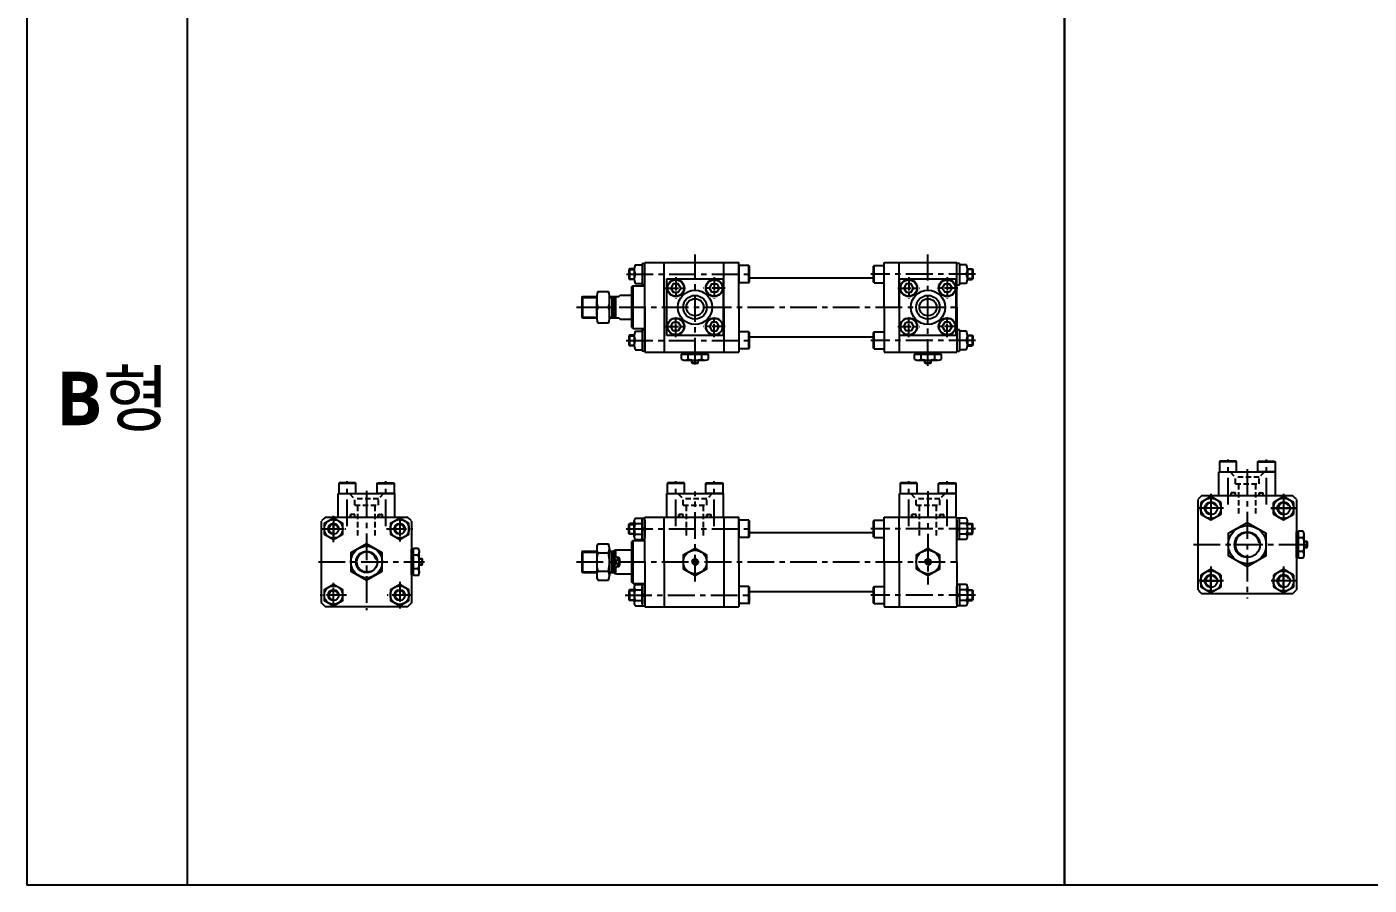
# Model space of a CAD drawing. Extents: x -819 to 8197, y 0 to 4058.
# Drawn here: x 0 to 1256, y 2266 to 3069 of the extents above; entities that cross this region are included whole.
import ezdxf

# ---------------------------------------------------------------- set-up
doc = ezdxf.new("R2010")
doc.units = 0
doc.header["$LTSCALE"] = 10
doc.header["$MEASUREMENT"] = 0
for name, pattern in [('CENTER', [2, 1.25, -0.25, 0.25, -0.25]), ('CENTERX2', [4, 2.5, -0.5, 0.5, -0.5]), ('HIDDENX2', [0.75, 0.5, -0.25])]:
    doc.linetypes.add(name, pattern=pattern)
doc.layers.get('0').update_dxf_attribs({"linetype": 'CONTINUOUS'})
for name, color, linetype in [('CEN', 1, 'CENTERX2'), ('CENTER', 1, 'CENTER'), ('DIM', 2, 'CONTINUOUS'), ('HID', 2, 'HIDDENX2'), ('ML', 7, 'CONTINUOUS')]:
    doc.layers.add(name, color=color, linetype=linetype)
doc.styles.add('문자', font='romans.shx')

msp = doc.modelspace()

# ---------------------------------------------------------------- linework, layer by layer
for p, q in [((0, 4058.1), (0, 2266.1)), ((150, 4058.1), (150, 2266.1)), ((971, 2266.1), (971, 4058.1)), ((971, 3908.1), (971, 2266.1)), ((622.3, 2754.9), (622.3, 2757.4)), ((622.3, 2754.9), (622.8, 2754.4)), ((622.3, 2754.9), (628.3, 2754.9)), ((622.8, 2754.4), (627.8, 2754.4)), ((628.3, 2754.9), (627.8, 2754.4)), ((628.3, 2754.9), (628.3, 2757.4)), ((840.3, 2754.9), (840.3, 2757.4)), ((840.3, 2754.9), (840.8, 2754.4)), ((840.3, 2754.9), (846.3, 2754.9)), ((840.8, 2754.4), (845.8, 2754.4)), ((846.3, 2754.9), (845.8, 2754.4)), ((846.3, 2754.9), (846.3, 2757.4)), ((1198, 2587.7), (1195.5, 2587.7)), ((1198, 2581.7), (1198, 2587.7)), ((1198, 2587.7), (1198.5, 2587.2)), ((1198, 2581.7), (1195.5, 2581.7)), ((1198, 2581.7), (1198.5, 2582.2)), ((1198.5, 2582.2), (1198.5, 2587.2)), ((369.8, 2571.5), (367.3, 2571.5)), ((369.8, 2565.5), (367.3, 2565.5)), ((369.8, 2565.5), (369.8, 2571.5)), ((369.8, 2571.5), (370.3, 2571)), ((369.8, 2565.5), (370.3, 2566)), ((370.3, 2566), (370.3, 2571)), ((5324, 2266.1), (0, 2266.1))]:
    msp.add_line(p, q)
at = {"color": 7, "linetype": 'Continuous'}
for p, q in [((613.3, 2764.8), (637.3, 2764.8)), ((613.3, 2762.8), (613.3, 2764.8)), ((625.3, 2764.8), (632.8, 2764.8)), ((637.3, 2762.8), (637.3, 2764.8)), ((831.3, 2764.8), (855.3, 2764.8)), ((831.3, 2762.8), (831.3, 2764.8)), ((843.3, 2764.8), (850.8, 2764.8)), ((855.3, 2762.8), (855.3, 2764.8)), ((612.6, 2758.4), (612.6, 2762.8)), ((612.6, 2762.8), (625.3, 2762.8)), ((615.8, 2757.4), (634.8, 2757.4)), ((619, 2758.4), (619, 2762.8)), ((625.3, 2762.8), (638, 2762.8)), ((631.7, 2758.4), (631.7, 2762.8)), ((638, 2758.4), (638, 2762.8)), ((830.6, 2758.4), (830.6, 2762.8)), ((830.6, 2762.8), (843.3, 2762.8)), ((833.8, 2757.4), (852.8, 2757.4)), ((837, 2758.4), (837, 2762.8)), ((843.3, 2762.8), (856, 2762.8)), ((849.7, 2758.4), (849.7, 2762.8)), ((856, 2758.4), (856, 2762.8)), ((1188.1, 2572.7), (1188.1, 2596.7)), ((1190.1, 2596.7), (1188.1, 2596.7)), ((1194.5, 2597.4), (1190.1, 2597.4)), ((1190.1, 2584.7), (1190.1, 2597.4)), ((1194.5, 2591.1), (1190.1, 2591.1)), ((1195.5, 2575.2), (1195.5, 2594.2)), ((359.9, 2556.5), (359.9, 2580.5)), ((361.9, 2580.5), (359.9, 2580.5)), ((366.3, 2581.2), (361.9, 2581.2)), ((361.9, 2568.5), (361.9, 2581.2)), ((367.3, 2558.9), (367.3, 2578)), ((1190.1, 2572), (1190.1, 2584.7)), ((1194.5, 2578.4), (1190.1, 2578.4)), ((366.3, 2574.8), (361.9, 2574.8)), ((361.9, 2555.8), (361.9, 2568.5)), ((1190.1, 2572.7), (1188.1, 2572.7)), ((1194.5, 2572), (1190.1, 2572)), ((361.9, 2556.5), (359.9, 2556.5)), ((366.3, 2562.1), (361.9, 2562.1)), ((366.3, 2555.8), (361.9, 2555.8))]:
    msp.add_line(p, q, dxfattribs=at)
for points in [[(614.3, 2562.1), (625.3, 2555.8), (636.3, 2562.1), (636.3, 2574.8), (625.3, 2581.2), (614.3, 2574.8)], [(832.3, 2562.1), (843.3, 2555.8), (854.3, 2562.1), (854.3, 2574.8), (843.3, 2581.2), (832.3, 2574.8)], [(624.5, 2570), (623.6, 2568.5), (624.5, 2567), (626.2, 2567), (627.1, 2568.5), (626.2, 2570)], [(842.5, 2570), (841.6, 2568.5), (842.5, 2567), (844.2, 2567), (845.1, 2568.5), (844.2, 2570)]]:
    msp.add_lwpolyline(points, close=True, dxfattribs=at)
for centre, radius in [((625.3, 2568.5), 11), ((843.3, 2568.5), 11), ((625.3, 2568.5), 2.5), ((843.3, 2568.5), 2.5)]:
    msp.add_circle(centre, radius, dxfattribs=at)
for centre, radius, start, end in [((615.8, 2763), 5.62, 235.6158, 270), ((615.8, 2763), 5.62, 235.6158, 304.3842), ((625.3, 2778.4), 21, 252.412, 270), ((625.3, 2778.4), 21, 270, 287.588), ((634.8, 2763), 5.62, 235.6158, 304.3842), ((833.8, 2763), 5.62, 235.6158, 270), ((833.8, 2763), 5.62, 235.6158, 304.3842), ((843.3, 2778.4), 21, 252.412, 270), ((843.3, 2778.4), 21, 270, 287.588), ((852.8, 2763), 5.62, 235.6158, 304.3842), ((1189.8, 2594.2), 5.62, 325.6158, 34.3842), ((1174.5, 2584.7), 21, 0, 17.588), ((361.7, 2578), 5.62, 325.6158, 34.3842), ((1174.5, 2584.7), 21, 342.412, 0), ((1189.8, 2575.2), 5.62, 325.6158, 34.3842), ((1189.8, 2575.2), 5.62, 325.6158, 0), ((346.3, 2568.5), 21, 0, 17.588), ((346.3, 2568.5), 21, 342.412, 0), ((361.7, 2558.9), 5.62, 325.6158, 34.3842), ((361.7, 2558.9), 5.62, 325.6158, 0)]:
    msp.add_arc(centre, radius, start, end, dxfattribs=at)
at = {"layer": 'CEN'}
for p, q in [((625.3, 2753.3), (625.3, 2856.3)), ((843.3, 2752), (843.3, 2856.3)), ((561.1, 2837.8), (678.9, 2837.8)), ((887.7, 2837.8), (789.8, 2837.8)), ((514.3, 2806.8), (874.1, 2806.8)), ((560.9, 2775.8), (678.9, 2775.8)), ((887.7, 2775.8), (789.8, 2775.8)), ((1124.1, 2622.3), (1124.1, 2664.3)), ((1160.1, 2622.3), (1160.1, 2664.3)), ((1142.1, 2655.3), (1142.1, 2534.4)), ((299.9, 2602), (299.9, 2644)), ((335.9, 2602), (335.9, 2644)), ((607.3, 2602), (607.3, 2644)), ((643.3, 2602), (643.3, 2644)), ((825.3, 2602), (825.3, 2644)), ((861.3, 2602), (861.3, 2644)), ((317.9, 2635.2), (317.9, 2523.5)), ((625.3, 2550.2), (625.3, 2634.5)), ((843.3, 2634.7), (843.3, 2547.4)), ((1108.1, 2632.4), (1108.1, 2606.1)), ((1176.1, 2632.4), (1176.1, 2606.1)), ((1176.1, 2632.4), (1176.1, 2606.1)), ((1120, 2618.7), (1096.5, 2618.7)), ((1164.2, 2618.7), (1187.6, 2618.7)), ((1188, 2618.7), (1164.5, 2618.7)), ((286.9, 2607.5), (286.9, 2591.4)), ((278.9, 2599.5), (294.9, 2599.5)), ((560.9, 2599.5), (678.9, 2599.5)), ((887.7, 2599.5), (789.8, 2599.5)), ((1091.8, 2584.7), (1199.6, 2584.7)), ((272.9, 2568.5), (372.1, 2568.5)), ((514.3, 2568.5), (874.1, 2568.5)), ((1108.1, 2564.4), (1108.1, 2538.1)), ((1176.1, 2564.4), (1176.1, 2538.1)), ((1120, 2550.7), (1096.5, 2550.7)), ((1098.7, 2550.7), (1117.5, 2550.7)), ((1108.1, 2541.3), (1108.1, 2560.1)), ((1188, 2550.7), (1164.5, 2550.7)), ((1185.5, 2550.7), (1166.7, 2550.7)), ((1176.1, 2541.3), (1176.1, 2560.1)), ((560, 2537.5), (678.9, 2537.5)), ((887.7, 2537.5), (789.8, 2537.5))]:
    msp.add_line(p, q, dxfattribs=at)
at = {"layer": 'CEN', "color": 1, "linetype": 'CENTER', "ltscale": 1.5}
for p, q in [((286.9, 2587.1), (286.9, 2611.8)), ((348.9, 2611.1), (348.9, 2587.8)), ((275.2, 2599.5), (298.6, 2599.5)), ((336.6, 2599.5), (361.2, 2599.5)), ((286.9, 2525.8), (286.9, 2549.1)), ((348.9, 2549.8), (348.9, 2525.1)), ((299.2, 2537.5), (274.6, 2537.5)), ((360.6, 2537.5), (337.2, 2537.5))]:
    msp.add_line(p, q, dxfattribs=at)
at = {"layer": 'CENTER'}
for p, q in [((607.3, 2834.9), (607.3, 2814.7)), ((643.3, 2834.9), (643.3, 2814.7)), ((825.3, 2834.9), (825.3, 2814.7)), ((861.3, 2834.9), (861.3, 2814.7)), ((597.2, 2824.8), (617.4, 2824.8)), ((653.4, 2824.8), (633.2, 2824.8)), ((815.2, 2824.8), (835.4, 2824.8)), ((871.4, 2824.8), (851.2, 2824.8)), ((597.2, 2788.8), (617.4, 2788.8)), ((607.3, 2778.7), (607.3, 2798.9)), ((653.4, 2788.8), (633.2, 2788.8)), ((643.3, 2778.7), (643.3, 2798.9)), ((815.2, 2788.8), (835.4, 2788.8)), ((825.3, 2778.7), (825.3, 2798.9)), ((871.4, 2788.8), (851.2, 2788.8)), ((861.3, 2778.7), (861.3, 2798.9))]:
    msp.add_line(p, q, dxfattribs=at)
at = {"layer": 'DIM'}
for p, q in [((563.3, 2842), (568.3, 2842)), ((885.3, 2842), (880.3, 2842)), ((563.3, 2833.5), (568.3, 2833.5)), ((885.3, 2833.5), (880.3, 2833.5)), ((519.3, 2816), (533.3, 2816)), ((545.3, 2816), (547.3, 2816)), ((547.3, 2816), (548.6, 2816.8)), ((519.3, 2797.5), (533.3, 2797.5)), ((545.3, 2797.5), (547.3, 2797.5)), ((547.3, 2797.5), (548.6, 2796.8)), ((563.3, 2780), (568.3, 2780)), ((885.3, 2780), (880.3, 2780)), ((563.3, 2771.5), (568.3, 2771.5)), ((885.3, 2771.5), (880.3, 2771.5)), ((622.8, 2754.4), (622.8, 2757.4)), ((627.8, 2754.4), (627.8, 2757.4)), ((840.8, 2754.4), (840.8, 2757.4)), ((845.8, 2754.4), (845.8, 2757.4)), ((563.3, 2603.7), (568.3, 2603.7)), ((885.3, 2603.7), (880.3, 2603.7)), ((563.3, 2595.2), (568.3, 2595.2)), ((885.3, 2595.2), (880.3, 2595.2)), ((519.3, 2577.7), (533.3, 2577.7)), ((545.3, 2577.7), (547.3, 2577.7)), ((547.3, 2577.7), (548.6, 2578.5)), ((1198.5, 2587.2), (1195.5, 2587.2)), ((1198.5, 2582.2), (1195.5, 2582.2)), ((370.3, 2571), (367.3, 2571)), ((370.3, 2566), (367.3, 2566)), ((549.3, 2563.9), (553.9, 2573)), ((553.9, 2563.9), (549.3, 2573)), ((519.3, 2559.2), (533.3, 2559.2)), ((545.3, 2559.2), (547.3, 2559.2)), ((547.3, 2559.2), (548.6, 2558.5)), ((563.3, 2541.7), (568.3, 2541.7)), ((885.3, 2541.7), (880.3, 2541.7)), ((563.3, 2533.2), (568.3, 2533.2)), ((885.3, 2533.2), (880.3, 2533.2))]:
    msp.add_line(p, q, dxfattribs=at)
for centre, radius, start, end in [((286.9, 2599.5), 4.25, 353.2437, 276.7563), ((348.9, 2599.5), 4.25, 353.2437, 276.7563), ((317.9, 2568.5), 9.25, 13.7579, 292.8554), ((286.9, 2537.5), 4.25, 353.2437, 276.7563), ((348.9, 2537.5), 4.25, 353.2437, 276.7563)]:
    msp.add_arc(centre, radius, start, end, dxfattribs=at)
at = {"layer": 'HID'}
for p, q in [((1126.1, 2652.7), (1131, 2647.8)), ((1158.1, 2652.7), (1153.2, 2647.8)), ((1153.2, 2647.8), (1131, 2647.8)), ((1131, 2641.7), (1131, 2647.8)), ((1131, 2641.7), (1131, 2647.8)), ((1131, 2641.7), (1153.2, 2641.7)), ((1134.1, 2613.7), (1134.1, 2641.7)), ((1150.1, 2613.7), (1150.1, 2641.7)), ((1153.2, 2641.7), (1153.2, 2647.8)), ((301.9, 2632.5), (306.8, 2627.6)), ((329, 2627.6), (306.8, 2627.6)), ((306.8, 2621.5), (306.8, 2627.6)), ((306.8, 2621.5), (306.8, 2627.6)), ((333.9, 2632.5), (329, 2627.6)), ((329, 2621.5), (329, 2627.6)), ((609.3, 2632.5), (614.2, 2627.6)), ((614.2, 2621.5), (614.2, 2627.6)), ((636.4, 2627.6), (614.2, 2627.6)), ((614.2, 2621.5), (614.2, 2627.6)), ((641.3, 2632.5), (636.4, 2627.6)), ((636.4, 2621.5), (636.4, 2627.6)), ((827.3, 2632.5), (832.2, 2627.6)), ((854.4, 2627.6), (832.2, 2627.6)), ((832.2, 2621.5), (832.2, 2627.6)), ((832.2, 2621.5), (832.2, 2627.6)), ((859.3, 2632.5), (854.4, 2627.6)), ((854.4, 2621.5), (854.4, 2627.6)), ((1127.1, 2630.7), (1127.1, 2633.1)), ((1131.1, 2633.1), (1127.1, 2633.1)), ((1131.1, 2630.7), (1131.1, 2633.1)), ((1153.1, 2633.1), (1157.1, 2633.1)), ((1153.1, 2630.7), (1153.1, 2633.1)), ((1157.1, 2630.7), (1157.1, 2633.1)), ((306.9, 2612.9), (302.9, 2612.9)), ((302.9, 2610.5), (302.9, 2612.9)), ((306.8, 2621.5), (329, 2621.5)), ((306.9, 2610.5), (306.9, 2612.9)), ((309.9, 2593.4), (309.9, 2621.5)), ((325.9, 2593.4), (325.9, 2621.5)), ((328.9, 2612.9), (332.9, 2612.9)), ((328.9, 2610.5), (328.9, 2612.9)), ((332.9, 2610.5), (332.9, 2612.9)), ((610.3, 2610.5), (610.3, 2612.9)), ((614.3, 2612.9), (610.3, 2612.9)), ((614.2, 2621.5), (636.4, 2621.5)), ((614.3, 2610.5), (614.3, 2612.9)), ((617.3, 2593.4), (617.3, 2621.5)), ((633.3, 2593.4), (633.3, 2621.5)), ((636.3, 2610.5), (636.3, 2612.9)), ((636.3, 2612.9), (640.3, 2612.9)), ((640.3, 2610.5), (640.3, 2612.9)), ((832.3, 2612.9), (828.3, 2612.9)), ((828.3, 2610.5), (828.3, 2612.9)), ((832.2, 2621.5), (854.4, 2621.5)), ((832.3, 2610.5), (832.3, 2612.9)), ((835.3, 2593.4), (835.3, 2621.5)), ((851.3, 2593.4), (851.3, 2621.5)), ((854.3, 2612.9), (858.3, 2612.9)), ((854.3, 2610.5), (854.3, 2612.9)), ((858.3, 2610.5), (858.3, 2612.9))]:
    msp.add_line(p, q, dxfattribs=at)
for centre, start, end in [((1128.3, 2631.9), 90, 270), ((1129.8, 2631.9), 270, 90), ((1154.3, 2631.9), 90, 270), ((1155.8, 2631.9), 270, 90), ((304.1, 2611.7), 90, 270), ((305.7, 2611.7), 270, 90), ((330.1, 2611.7), 90, 270), ((331.7, 2611.7), 270, 90), ((611.5, 2611.7), 90, 270), ((613.1, 2611.7), 270, 90), ((637.6, 2611.7), 90, 270), ((639.1, 2611.7), 270, 90), ((829.5, 2611.7), 90, 270), ((831.1, 2611.7), 270, 90), ((855.6, 2611.7), 90, 270), ((857.1, 2611.7), 270, 90)]:
    msp.add_arc(centre, 1.2, start, end, dxfattribs=at)
at = {"layer": 'ML'}
for p, q in [((564.1, 2842.8), (563.3, 2842)), ((563.3, 2842), (563.3, 2833.5)), ((568.3, 2842.8), (564.1, 2842.8)), ((564.1, 2842.8), (564.1, 2832.8)), ((568.3, 2842.1), (568.3, 2833.5)), ((569.3, 2846.5), (575.8, 2846.5)), ((575.8, 2847.8), (575.8, 2827.8)), ((575.8, 2847.8), (578.3, 2847.8)), ((575.8, 2845.8), (575.8, 2829.8)), ((578.3, 2848.8), (666.3, 2848.8)), ((578.3, 2806.8), (578.3, 2848.8)), ((578.3, 2806.8), (578.3, 2848.8)), ((578.3, 2764.8), (578.3, 2848.4)), ((578.3, 2829.8), (578.3, 2845.8)), ((596.3, 2806.8), (596.3, 2848.8)), ((652.3, 2806.8), (652.3, 2848.8)), ((666.3, 2806.8), (666.3, 2848.8)), ((666.3, 2845.8), (666.3, 2829.8)), ((675.7, 2845.8), (666.3, 2845.8)), ((675.7, 2829.8), (675.7, 2845.8)), ((675.7, 2845.8), (676.3, 2845.2)), ((676.3, 2830.4), (676.3, 2845.2)), ((792.9, 2845.8), (792.3, 2845.2)), ((792.3, 2830.4), (792.3, 2845.2)), ((792.9, 2845.8), (802.3, 2845.8)), ((792.9, 2829.8), (792.9, 2845.8)), ((802.3, 2848.8), (870.3, 2848.8)), ((802.3, 2806.8), (802.3, 2848.8)), ((816.3, 2806.8), (816.3, 2848.8)), ((870.3, 2806.8), (870.3, 2848.8)), ((872.8, 2847.8), (870.3, 2847.8)), ((870.3, 2829.8), (870.3, 2845.8)), ((872.8, 2847.8), (872.8, 2827.8)), ((879.3, 2846.5), (872.8, 2846.5)), ((872.8, 2845.8), (872.8, 2829.8)), ((880.3, 2842.8), (884.6, 2842.8)), ((880.3, 2842.1), (880.3, 2833.5)), ((884.6, 2842.8), (884.6, 2832.8)), ((884.6, 2842.8), (885.3, 2842)), ((885.3, 2842), (885.3, 2833.5)), ((563.3, 2833.5), (564.1, 2832.8)), ((568.3, 2832.8), (564.1, 2832.8)), ((566.3, 2825.8), (567.3, 2826.8)), ((567.3, 2826.8), (578.3, 2826.8)), ((567.3, 2786.8), (567.3, 2826.8)), ((569.3, 2837.8), (575.8, 2837.8)), ((569.3, 2829.1), (575.8, 2829.1)), ((578.3, 2827.8), (575.8, 2827.8)), ((598.8, 2780.3), (598.8, 2833.3)), ((598.8, 2833.3), (651.8, 2833.3)), ((651.8, 2780.3), (651.8, 2833.3)), ((651.8, 2833.3), (651.8, 2780.3)), ((675.7, 2829.8), (666.3, 2829.8)), ((675.7, 2829.8), (676.3, 2830.4)), ((676.3, 2834.3), (792.3, 2834.3)), ((792.9, 2829.8), (792.3, 2830.4)), ((792.9, 2829.8), (802.3, 2829.8)), ((816.8, 2833.3), (869.8, 2833.3)), ((816.8, 2780.3), (816.8, 2833.3)), ((869.8, 2833.3), (869.8, 2780.3)), ((869.8, 2780.3), (869.8, 2833.3)), ((870.3, 2827.8), (872.8, 2827.8)), ((879.3, 2837.8), (872.8, 2837.8)), ((879.3, 2829.1), (872.8, 2829.1)), ((880.3, 2832.8), (884.6, 2832.8)), ((885.3, 2833.5), (884.6, 2832.8)), ((520.1, 2816.8), (519.3, 2816)), ((519.3, 2816), (519.3, 2797.5)), ((520.1, 2816.8), (520.1, 2796.8)), ((520.1, 2816.8), (533.3, 2816.8)), ((533.3, 2799.4), (533.3, 2814.2)), ((534.3, 2821.5), (544.4, 2821.5)), ((545.3, 2816.8), (549.3, 2816.8)), ((545.3, 2797.4), (545.3, 2816.2)), ((547.3, 2816.8), (547.3, 2796.8)), ((549.3, 2816.8), (549.3, 2796.8)), ((549.3, 2816.8), (553.9, 2816.8)), ((550.8, 2816.8), (550.8, 2806.8)), ((553.9, 2816.8), (555.2, 2818)), ((555.2, 2818), (566.3, 2818)), ((566.3, 2787.8), (566.3, 2825.8)), ((534.3, 2806.8), (544.4, 2806.8)), ((550.8, 2806.8), (550.8, 2796.8)), ((578.3, 2806.8), (578.3, 2764.8)), ((578.3, 2806.8), (578.3, 2764.8)), ((596.3, 2806.8), (596.3, 2764.8)), ((652.3, 2806.8), (652.3, 2764.8)), ((666.3, 2806.8), (666.3, 2764.8)), ((802.3, 2806.8), (802.3, 2764.8)), ((816.3, 2806.8), (816.3, 2764.8)), ((870.3, 2806.8), (870.3, 2764.8)), ((520.1, 2796.8), (519.3, 2797.5)), ((520.1, 2796.8), (533.3, 2796.8)), ((534.3, 2792.1), (544.4, 2792.1)), ((545.3, 2796.8), (549.3, 2796.8)), ((549.3, 2796.8), (553.9, 2796.8)), ((553.9, 2796.8), (555.2, 2795.6)), ((555.2, 2795.6), (566.3, 2795.6)), ((564.1, 2780.8), (563.3, 2780)), ((563.3, 2780), (563.3, 2771.5)), ((568.3, 2780.8), (564.1, 2780.8)), ((564.1, 2780.8), (564.1, 2770.8)), ((566.3, 2787.8), (567.3, 2786.8)), ((567.3, 2786.8), (578.3, 2786.8)), ((568.3, 2780.1), (568.3, 2771.5)), ((569.3, 2784.5), (575.8, 2784.5)), ((575.8, 2785.8), (575.8, 2765.8)), ((575.8, 2785.8), (578.3, 2785.8)), ((578.3, 2785.8), (575.8, 2785.8)), ((651.8, 2780.3), (598.8, 2780.3)), ((666.3, 2783.8), (666.3, 2767.8)), ((675.7, 2783.8), (666.3, 2783.8)), ((675.7, 2767.8), (675.7, 2783.8)), ((675.7, 2783.8), (676.3, 2783.2)), ((676.3, 2768.4), (676.3, 2783.2)), ((676.3, 2779.3), (792.3, 2779.3)), ((792.9, 2783.8), (792.3, 2783.2)), ((792.3, 2768.4), (792.3, 2783.2)), ((792.9, 2783.8), (802.3, 2783.8)), ((792.9, 2767.8), (792.9, 2783.8)), ((869.8, 2780.3), (816.8, 2780.3)), ((872.8, 2785.8), (870.3, 2785.8)), ((872.8, 2785.8), (872.8, 2765.8)), ((879.3, 2784.5), (872.8, 2784.5)), ((880.3, 2780.8), (884.6, 2780.8)), ((880.3, 2780.1), (880.3, 2771.5)), ((884.6, 2780.8), (885.3, 2780)), ((884.6, 2780.8), (884.6, 2770.8)), ((885.3, 2780), (885.3, 2771.5)), ((563.3, 2771.5), (564.1, 2770.8)), ((568.3, 2770.8), (564.1, 2770.8)), ((569.3, 2775.8), (575.8, 2775.8)), ((569.3, 2767.1), (575.8, 2767.1)), ((578.3, 2765.8), (575.8, 2765.8)), ((578.3, 2764.8), (666.3, 2764.8)), ((675.7, 2767.8), (666.3, 2767.8)), ((675.7, 2767.8), (676.3, 2768.4)), ((792.9, 2767.8), (792.3, 2768.4)), ((792.9, 2767.8), (802.3, 2767.8)), ((802.3, 2764.8), (870.3, 2764.8)), ((870.3, 2765.8), (872.8, 2765.8)), ((879.3, 2775.8), (872.8, 2775.8)), ((879.3, 2767.1), (872.8, 2767.1)), ((880.3, 2770.8), (884.6, 2770.8)), ((885.3, 2771.5), (884.6, 2770.8)), ((1115.6, 2652.7), (1168.6, 2652.7)), ((1115.6, 2630.7), (1115.6, 2652.7)), ((1116.4, 2662.7), (1116.1, 2662.1)), ((1132.1, 2662.1), (1116.1, 2662.1)), ((1116.1, 2662.1), (1116.1, 2652.7)), ((1131.7, 2662.7), (1116.4, 2662.7)), ((1132.1, 2662.1), (1131.7, 2662.7)), ((1132.1, 2652.7), (1132.1, 2662.1)), ((1152.1, 2662.1), (1152.4, 2662.7)), ((1152.1, 2662.1), (1168.1, 2662.1)), ((1152.1, 2652.7), (1152.1, 2662.1)), ((1168.1, 2652.7), (1152.1, 2652.7)), ((1152.4, 2662.7), (1167.7, 2662.7)), ((1167.7, 2662.7), (1168.1, 2662.1)), ((1168.1, 2662.1), (1168.1, 2652.7)), ((1168.6, 2630.7), (1168.6, 2652.7)), ((292.2, 2642.5), (291.9, 2641.9)), ((291.9, 2641.9), (291.9, 2632.5)), ((307.9, 2641.9), (291.9, 2641.9)), ((307.5, 2642.5), (292.2, 2642.5)), ((307.9, 2641.9), (307.5, 2642.5)), ((307.9, 2632.5), (307.9, 2641.9)), ((327.9, 2641.9), (328.2, 2642.5)), ((327.9, 2632.5), (327.9, 2641.9)), ((327.9, 2641.9), (343.9, 2641.9)), ((328.2, 2642.5), (343.5, 2642.5)), ((343.5, 2642.5), (343.9, 2641.9)), ((343.9, 2641.9), (343.9, 2632.5)), ((599.7, 2642.5), (599.3, 2641.9)), ((599.3, 2641.9), (599.3, 2632.5)), ((615.3, 2641.9), (599.3, 2641.9)), ((615, 2642.5), (599.7, 2642.5)), ((615.3, 2641.9), (615, 2642.5)), ((615.3, 2632.5), (615.3, 2641.9)), ((635.3, 2641.9), (635.7, 2642.5)), ((635.3, 2632.5), (635.3, 2641.9)), ((635.3, 2641.9), (651.3, 2641.9)), ((635.7, 2642.5), (651, 2642.5)), ((651, 2642.5), (651.3, 2641.9)), ((651.3, 2641.9), (651.3, 2632.5)), ((817.7, 2642.5), (817.3, 2641.9)), ((817.3, 2641.9), (817.3, 2632.5)), ((833.3, 2641.9), (817.3, 2641.9)), ((833, 2642.5), (817.7, 2642.5)), ((833.3, 2641.9), (833, 2642.5)), ((833.3, 2632.5), (833.3, 2641.9)), ((853.3, 2641.9), (853.7, 2642.5)), ((853.3, 2632.5), (853.3, 2641.9)), ((853.3, 2641.9), (869.3, 2641.9)), ((853.7, 2642.5), (869, 2642.5)), ((869, 2642.5), (869.3, 2641.9)), ((869.3, 2641.9), (869.3, 2632.5)), ((291.4, 2632.5), (344.4, 2632.5)), ((291.4, 2610.5), (291.4, 2632.5)), ((343.9, 2632.5), (327.9, 2632.5)), ((344.4, 2610.5), (344.4, 2632.5)), ((598.8, 2632.5), (651.8, 2632.5)), ((598.8, 2610.5), (598.8, 2632.5)), ((651.3, 2632.5), (635.3, 2632.5)), ((651.8, 2610.5), (651.8, 2632.5)), ((816.8, 2632.5), (869.8, 2632.5)), ((816.8, 2610.5), (816.8, 2632.5)), ((869.3, 2632.5), (853.3, 2632.5)), ((869.8, 2610.5), (869.8, 2632.5)), ((1096.1, 2542.3), (1096.1, 2627.1)), ((1108.1, 2629.7), (1098.6, 2624.2)), ((1099.7, 2630.7), (1184.5, 2630.7)), ((1117.6, 2624.2), (1108.1, 2629.7)), ((1176.1, 2629.7), (1166.6, 2624.2)), ((1185.6, 2624.2), (1176.1, 2629.7)), ((1188.1, 2627.1), (1188.1, 2542.3)), ((1098.6, 2624.2), (1098.6, 2613.2)), ((1098.6, 2613.2), (1108.1, 2607.8)), ((1108.1, 2607.8), (1117.6, 2613.2)), ((1117.6, 2613.2), (1117.6, 2624.2)), ((1166.6, 2613.2), (1166.6, 2624.2)), ((1166.6, 2624.2), (1166.6, 2613.2)), ((1176.1, 2607.8), (1166.6, 2613.2)), ((1166.6, 2613.2), (1176.1, 2607.8)), ((1176.1, 2607.8), (1185.6, 2613.2)), ((1185.6, 2613.2), (1185.6, 2624.2)), ((275.9, 2530.1), (275.9, 2606.8)), ((279.5, 2610.5), (356.3, 2610.5)), ((359.9, 2606.8), (359.9, 2530.1)), ((563.3, 2603.7), (564.1, 2604.5)), ((563.3, 2595.2), (563.3, 2603.7)), ((568.3, 2604.5), (564.1, 2604.5)), ((564.1, 2594.5), (564.1, 2604.5)), ((568.3, 2606.8), (568.3, 2607)), ((568.3, 2592), (568.3, 2606.8)), ((569.3, 2609.5), (578.3, 2609.5)), ((569.3, 2604.5), (575.8, 2604.5)), ((575.8, 2609.5), (575.8, 2589.7)), ((575.8, 2589.5), (575.8, 2609.3)), ((575.8, 2591.5), (575.8, 2607.5)), ((575.8, 2591.5), (575.8, 2607.5)), ((575.8, 2607.5), (575.8, 2591.5)), ((575.8, 2591.5), (575.8, 2607.5)), ((578.3, 2599), (575.8, 2601.2)), ((578.3, 2568.5), (578.3, 2610.5)), ((578.3, 2610.5), (666.3, 2610.5)), ((578.3, 2568.5), (578.3, 2610.5)), ((578.3, 2607.5), (578.3, 2591.5)), ((578.3, 2607.5), (578.3, 2591.5)), ((578.3, 2591.5), (578.3, 2607.5)), ((578.3, 2607.5), (578.3, 2591.5)), ((596.3, 2568.5), (596.3, 2610.5)), ((652.3, 2610.5), (652.3, 2526.5)), ((666.3, 2568.5), (666.3, 2610.5)), ((666.3, 2607.5), (666.3, 2591.5)), ((675.7, 2607.5), (666.3, 2607.5)), ((675.7, 2591.5), (675.7, 2607.5)), ((675.7, 2607.5), (676.3, 2606.9)), ((676.3, 2592.1), (676.3, 2606.9)), ((792.9, 2607.5), (792.3, 2606.9)), ((792.3, 2592.1), (792.3, 2606.9)), ((792.9, 2607.5), (802.3, 2607.5)), ((792.9, 2591.5), (792.9, 2607.5)), ((802.3, 2610.5), (870.3, 2610.5)), ((802.3, 2568.5), (802.3, 2610.5)), ((816.3, 2568.5), (816.3, 2610.5)), ((870.3, 2568.5), (870.3, 2610.5)), ((879.3, 2609.5), (870.3, 2609.5)), ((870.3, 2607.5), (870.3, 2591.5)), ((872.8, 2599), (870.3, 2601.2)), ((872.8, 2589.5), (872.8, 2609.3)), ((872.8, 2591.5), (872.8, 2607.5)), ((879.3, 2604.5), (872.8, 2604.5)), ((880.3, 2606.8), (880.3, 2607)), ((880.3, 2592), (880.3, 2606.8)), ((880.3, 2604.5), (884.6, 2604.5)), ((884.6, 2594.5), (884.6, 2604.5)), ((885.3, 2603.7), (884.6, 2604.5)), ((885.3, 2595.2), (885.3, 2603.7)), ((564.1, 2594.5), (563.3, 2595.2)), ((568.3, 2594.5), (564.1, 2594.5)), ((567.3, 2588.5), (566.3, 2587.5)), ((567.3, 2588.5), (578.3, 2588.5)), ((567.3, 2548.5), (567.3, 2588.5)), ((569.3, 2594.5), (575.8, 2594.5)), ((569.3, 2589.5), (578.3, 2589.5)), ((578.3, 2597.8), (575.8, 2600)), ((675.7, 2591.5), (666.3, 2591.5)), ((675.7, 2591.5), (676.3, 2592.1)), ((676.3, 2596), (792.3, 2596)), ((792.9, 2591.5), (792.3, 2592.1)), ((792.9, 2591.5), (802.3, 2591.5)), ((872.8, 2597.8), (870.3, 2600)), ((879.3, 2589.5), (870.3, 2589.5)), ((879.3, 2594.5), (872.8, 2594.5)), ((880.3, 2594.5), (884.6, 2594.5)), ((884.6, 2594.5), (885.3, 2595.2)), ((520.1, 2578.5), (519.3, 2577.7)), ((519.3, 2577.7), (519.3, 2559.2)), ((520.1, 2578.5), (520.1, 2558.5)), ((520.1, 2578.5), (533.3, 2578.5)), ((533.3, 2581.2), (533.3, 2555.7)), ((534.3, 2585.5), (544.3, 2585.5)), ((534.3, 2577), (544.3, 2577)), ((545.3, 2581.2), (545.3, 2555.7)), ((545.3, 2581.2), (545.3, 2555.7)), ((545.3, 2578.5), (549.3, 2578.5)), ((547.3, 2578.5), (547.3, 2558.5)), ((549.3, 2578.5), (550.8, 2579.7)), ((549.3, 2578.5), (549.3, 2558.5)), ((550.8, 2579.7), (566.3, 2579.7)), ((550.8, 2579.7), (550.8, 2573)), ((566.3, 2549.5), (566.3, 2587.5)), ((566.3, 2583.6), (566.3, 2583.5)), ((549.3, 2573), (553.9, 2573)), ((553.9, 2563.9), (549.3, 2563.9)), ((550.8, 2563.9), (550.8, 2557.3)), ((553.9, 2573), (553.9, 2563.9)), ((578.3, 2568.5), (578.3, 2526.5)), ((578.3, 2568.5), (578.3, 2526.5)), ((596.3, 2568.5), (596.3, 2526.5)), ((666.3, 2568.5), (666.3, 2526.5)), ((802.3, 2568.5), (802.3, 2526.5)), ((816.3, 2568.5), (816.3, 2526.5)), ((870.3, 2568.5), (870.3, 2526.5)), ((520.1, 2558.5), (519.3, 2559.2)), ((520.1, 2558.5), (533.3, 2558.5)), ((534.3, 2560), (544.3, 2560)), ((534.3, 2551.5), (544.3, 2551.5)), ((545.3, 2558.5), (547.9, 2558.5)), ((545.3, 2558.5), (549.3, 2558.5)), ((550.8, 2557.3), (549.3, 2558.5)), ((550.8, 2557.3), (566.3, 2557.3)), ((1108.1, 2561.7), (1098.6, 2556.2)), ((1098.6, 2556.2), (1098.6, 2545.2)), ((1117.6, 2556.2), (1108.1, 2561.7)), ((1117.6, 2545.2), (1117.6, 2556.2)), ((1176.1, 2561.7), (1166.6, 2556.2)), ((1166.6, 2556.2), (1166.6, 2545.2)), ((1185.6, 2556.2), (1176.1, 2561.7)), ((1185.6, 2545.2), (1185.6, 2556.2)), ((564.1, 2542.5), (563.3, 2541.7)), ((563.3, 2541.7), (563.3, 2533.2)), ((568.3, 2542.5), (564.1, 2542.5)), ((564.1, 2542.5), (564.1, 2532.5)), ((567.3, 2548.5), (566.3, 2549.5)), ((567.3, 2548.5), (578.3, 2548.5)), ((568.3, 2545), (568.3, 2530.1)), ((569.3, 2547.5), (578.3, 2547.5)), ((569.3, 2547.5), (578.3, 2547.5)), ((569.3, 2542.5), (575.8, 2542.5)), ((575.8, 2547.5), (575.8, 2527.7)), ((575.8, 2529.5), (575.8, 2545.5)), ((575.8, 2545.5), (575.8, 2529.5)), ((578.3, 2537), (575.8, 2539.2)), ((578.3, 2535.8), (575.8, 2538)), ((578.3, 2545.5), (578.3, 2529.5)), ((578.3, 2529.5), (578.3, 2545.5)), ((675.7, 2545.5), (666.3, 2545.5)), ((666.3, 2545.5), (666.3, 2529.5)), ((675.7, 2529.5), (675.7, 2545.5)), ((675.7, 2545.5), (676.3, 2544.9)), ((676.3, 2530.1), (676.3, 2544.9)), ((676.3, 2541), (792.3, 2541)), ((792.9, 2545.5), (792.3, 2544.9)), ((792.3, 2530.1), (792.3, 2544.9)), ((792.9, 2529.5), (792.9, 2545.5)), ((792.9, 2545.5), (802.3, 2545.5)), ((879.3, 2547.5), (870.3, 2547.5)), ((870.3, 2529.5), (870.3, 2545.5)), ((872.8, 2537), (870.3, 2539.2)), ((872.8, 2535.8), (870.3, 2538)), ((872.8, 2547.5), (872.8, 2527.7)), ((872.8, 2545.5), (872.8, 2529.5)), ((879.3, 2542.5), (872.8, 2542.5)), ((880.3, 2545), (880.3, 2530.1)), ((880.3, 2542.5), (884.6, 2542.5)), ((884.6, 2542.5), (884.6, 2532.5)), ((884.6, 2542.5), (885.3, 2541.7)), ((885.3, 2541.7), (885.3, 2533.2)), ((1098.6, 2545.2), (1108.1, 2539.8)), ((1184.5, 2538.7), (1099.7, 2538.7)), ((1108.1, 2539.8), (1117.6, 2545.2)), ((1166.6, 2545.2), (1176.1, 2539.8)), ((1176.1, 2539.8), (1185.6, 2545.2)), ((356.3, 2526.5), (279.5, 2526.5)), ((563.3, 2533.2), (564.1, 2532.5)), ((568.3, 2532.5), (564.1, 2532.5)), ((568.3, 2530.1), (568.3, 2530)), ((569.3, 2532.5), (575.8, 2532.5)), ((569.3, 2527.5), (578.3, 2527.5)), ((578.3, 2526.5), (666.3, 2526.5)), ((675.7, 2529.5), (666.3, 2529.5)), ((675.7, 2529.5), (676.3, 2530.1)), ((792.9, 2529.5), (792.3, 2530.1)), ((792.9, 2529.5), (802.3, 2529.5)), ((802.3, 2526.5), (870.3, 2526.5)), ((879.3, 2527.5), (870.3, 2527.5)), ((879.3, 2532.5), (872.8, 2532.5)), ((880.3, 2532.5), (884.6, 2532.5)), ((880.3, 2530.1), (880.3, 2530)), ((885.3, 2533.2), (884.6, 2532.5))]:
    msp.add_line(p, q, dxfattribs=at)
for points in [[(605, 2820.8), (609.6, 2820.8), (611.9, 2824.8), (609.6, 2828.8), (605, 2828.8), (602.7, 2824.8), (605, 2820.8)], [(645.6, 2820.8), (641, 2820.8), (638.7, 2824.8), (641, 2828.8), (645.6, 2828.8), (647.9, 2824.8), (645.6, 2820.8)], [(823, 2820.8), (827.6, 2820.8), (829.9, 2824.8), (827.6, 2828.8), (823, 2828.8), (820.7, 2824.8), (823, 2820.8)], [(863.6, 2820.8), (859, 2820.8), (856.7, 2824.8), (859, 2828.8), (863.6, 2828.8), (865.9, 2824.8), (863.6, 2820.8)], [(605, 2792.8), (609.6, 2792.8), (611.9, 2788.8), (609.6, 2784.8), (605, 2784.8), (602.7, 2788.8), (605, 2792.8)], [(645.6, 2792.8), (641, 2792.8), (638.7, 2788.8), (641, 2784.8), (645.6, 2784.8), (647.9, 2788.8), (645.6, 2792.8)], [(823, 2792.8), (827.6, 2792.8), (829.9, 2788.8), (827.6, 2784.8), (823, 2784.8), (820.7, 2788.8), (823, 2792.8)], [(863.6, 2792.8), (859, 2792.8), (856.7, 2788.8), (859, 2784.8), (863.6, 2784.8), (865.9, 2788.8), (863.6, 2792.8)]]:
    msp.add_lwpolyline(points, dxfattribs=at)
for points in [[(286.9, 2609.5), (278.2, 2604.5), (278.2, 2594.5), (286.9, 2589.5), (295.6, 2594.5), (295.6, 2604.5)], [(348.9, 2609.5), (340.2, 2604.5), (340.2, 2594.5), (348.9, 2589.5), (357.6, 2594.5), (357.6, 2604.5)], [(1142.1, 2605.2), (1124.3, 2595), (1124.3, 2574.5), (1142.1, 2564.2), (1159.8, 2574.5), (1159.8, 2595)], [(317.9, 2585.5), (303.2, 2577), (303.2, 2560), (317.9, 2551.5), (332.6, 2560), (332.6, 2577)], [(286.9, 2547.5), (278.2, 2542.5), (278.2, 2532.5), (286.9, 2527.5), (295.6, 2532.5), (295.6, 2542.5)], [(348.9, 2547.5), (340.2, 2542.5), (340.2, 2532.5), (348.9, 2527.5), (357.6, 2532.5), (357.6, 2542.5)]]:
    msp.add_lwpolyline(points, close=True, dxfattribs=at)
for centre, radius in [((607.3, 2824.8), 8), ((607.3, 2824.8), 7.65), ((643.3, 2824.8), 8), ((643.3, 2824.8), 7.65), ((825.3, 2824.8), 8), ((825.3, 2824.8), 7.65), ((861.3, 2824.8), 8), ((861.3, 2824.8), 7.65), ((625.3, 2806.8), 16), ((625.3, 2806.8), 11.1), ((625.3, 2806.8), 8), ((843.3, 2806.8), 16), ((843.3, 2806.8), 11.1), ((843.3, 2806.8), 8), ((607.3, 2788.8), 8), ((607.3, 2788.8), 7.65), ((643.3, 2788.8), 8), ((643.3, 2788.8), 7.65), ((825.3, 2788.8), 8), ((825.3, 2788.8), 7.65), ((861.3, 2788.8), 8), ((861.3, 2788.8), 7.65), ((1108.1, 2618.7), 9.5), ((1176.1, 2618.7), 9.5), ((1176.1, 2618.7), 9.5), ((1108.1, 2618.7), 6), ((1176.1, 2618.7), 6), ((286.9, 2599.5), 8.66), ((286.9, 2599.5), 5), ((348.9, 2599.5), 8.66), ((348.9, 2599.5), 5), ((1142.1, 2584.7), 17.8), ((1142.1, 2584.7), 12), ((317.9, 2568.5), 14.7), ((317.9, 2568.5), 10), ((1108.1, 2550.7), 9.5), ((1108.1, 2550.7), 6), ((1176.1, 2550.7), 9.5), ((1176.1, 2550.7), 6), ((286.9, 2537.5), 8.66), ((286.9, 2537.5), 5), ((348.9, 2537.5), 8.66), ((348.9, 2537.5), 5)]:
    msp.add_circle(centre, radius, dxfattribs=at)
for centre, radius, start, end in [((578, 2842.1), 9.7, 153.4902, 206.5098), ((870.6, 2842.1), 9.7, 333.4902, 26.5098), ((578, 2833.5), 9.7, 153.4902, 206.5098), ((870.6, 2833.5), 9.7, 333.4902, 26.5098), ((560.9, 2814.2), 27.6, 164.5278, 195.4722), ((517.8, 2814.2), 27.6, 344.5278, 15.4722), ((560.9, 2799.4), 27.6, 164.5278, 195.4722), ((517.8, 2799.4), 27.6, 344.5278, 15.4722), ((578, 2780.1), 9.7, 153.4902, 206.5098), ((870.6, 2780.1), 9.7, 333.4902, 26.5098), ((578, 2771.5), 9.7, 153.4902, 206.5098), ((870.6, 2771.5), 9.7, 333.4902, 26.5098), ((1142.1, 2584.7), 62.6, 132.6618, 137.3382), ((1142.1, 2584.7), 62.6, 42.6618, 47.3382), ((317.9, 2568.5), 56.9, 132.4237, 137.5763), ((317.9, 2568.5), 56.9, 42.4237, 47.5763), ((571.9, 2607), 3.57, 135.6091, 224.3909), ((581.1, 2599.5), 12.8, 156.9397, 203.0603), ((876.7, 2607), 3.57, 315.6091, 44.3909), ((867.6, 2599.5), 12.8, 336.9397, 23.0603), ((571.9, 2592), 3.57, 135.6091, 224.3909), ((876.7, 2592), 3.57, 315.6091, 44.3909), ((542.8, 2581.2), 9.53, 153.519, 206.481), ((569.9, 2568.5), 36.6, 166.5803, 193.4197), ((535.8, 2581.2), 9.53, 333.519, 26.481), ((508.7, 2568.5), 36.6, 346.5803, 13.4197), ((546.5, 2568.5), 8.69, 328.1092, 31.8908), ((542.8, 2555.7), 9.53, 153.519, 206.481), ((535.8, 2555.7), 9.53, 333.519, 26.481), ((571.9, 2545), 3.57, 135.6091, 224.3909), ((581.1, 2537.5), 12.8, 156.9397, 203.0603), ((876.7, 2545), 3.57, 315.6091, 44.3909), ((867.6, 2537.5), 12.8, 336.9397, 23.0603), ((1142.1, 2584.7), 62.6, 222.6618, 227.3382), ((1142.1, 2584.7), 62.6, 312.6618, 317.3382), ((317.9, 2568.5), 56.9, 222.4237, 227.5763), ((317.9, 2568.5), 56.9, 312.4237, 317.5763), ((571.9, 2530), 3.57, 135.6091, 224.3909), ((876.7, 2530), 3.57, 315.6091, 44.3909)]:
    msp.add_arc(centre, radius, start, end, dxfattribs=at)
at = {"layer": 'ML', "color": 2}
for centre, radius, start, end in [((1108.1, 2618.7), 5.13, 25.5752, 281.265), ((1176.1, 2618.7), 5.13, 25.5752, 281.265), ((1142.1, 2584.7), 11.2, 8.6555, 275.3378), ((625.3, 2568.5), 3, 270, 180), ((843.3, 2568.5), 3, 270, 180), ((1108.1, 2550.7), 5.13, 25.5752, 281.265), ((1176.1, 2550.7), 5.13, 25.5752, 281.265)]:
    msp.add_arc(centre, radius, start, end, dxfattribs=at)

# ---------------------------------------------------------------- texts
at = {"insert": (27.2, 2746.5), "char_height": 50, "attachment_point": 1, "style": '문자'}
msp.add_mtext_dynamic_manual_height_columns('{\\fMalgun Gothic|b1|i0|c129|p50;B형}', width=655.383, gutter_width=160, heights=[-66.4], dxfattribs=at)

doc.saveas('drawing.dxf')
